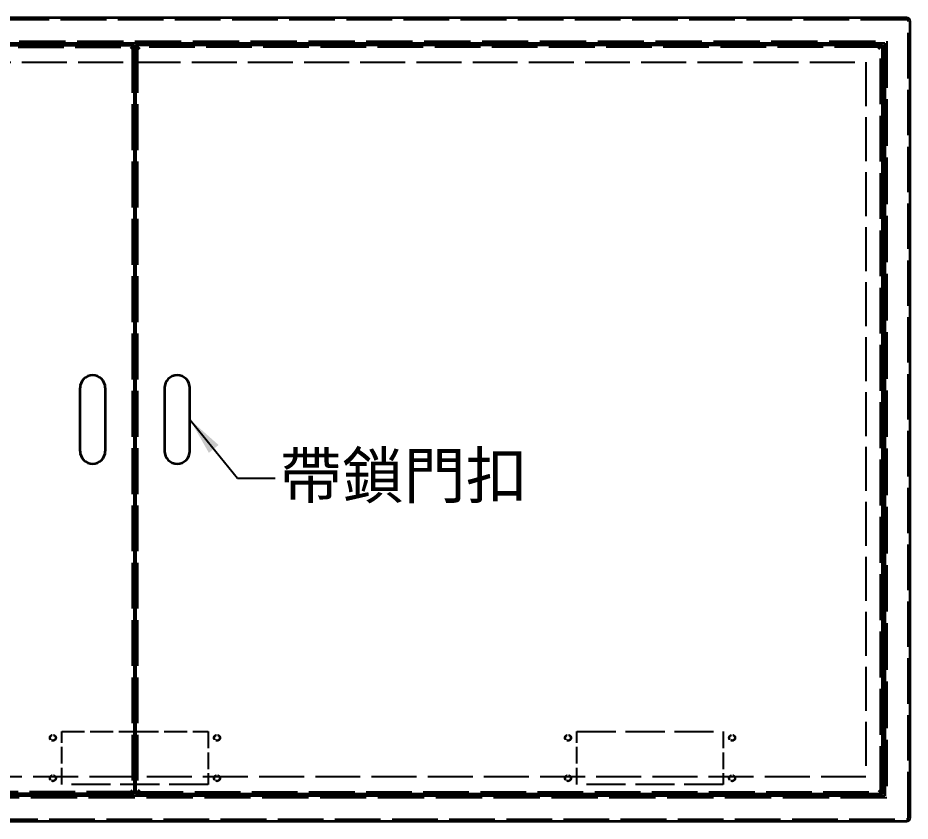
# Model space of a CAD drawing. Header units: millimetres. Extents: x -92 to 3444, y 120 to 2400.
# Drawn here: x 775 to 1481, y 623 to 1259 of the extents above; entities that cross this region are included whole.
import ezdxf

# ---------------------------------------------------------------- set-up
doc = ezdxf.new("R2010")
doc.units = ezdxf.units.MM
doc.header["$LTSCALE"] = 12
doc.linetypes.add('DASHED', pattern=[0.2067, 0.1654, -0.0413])
for name, color, linetype, lineweight in [('可見 (ISO)', 7, 'Continuous', 35), ('符號 (ISO)', 7, 'Continuous', 25), ('隱藏 (ISO)', 7, 'DASHED', 25)]:
    doc.layers.add(name, color=color, linetype=linetype, lineweight=lineweight)
doc.styles.add('註記文字 (JIS)', font='')
doc.styles.get('註記文字 (JIS)').set_extended_font_data('PMingLiU')
doc.dimstyles.new('預設 (JIS)$7', dxfattribs={"dimscale": 12, "dimtxt": 3, "dimasz": 2.5, "dimexe": 1.3, "dimexo": 0.9, "dimgap": 0.3, "dimtad": 0, "dimtoh": 1, "dimrnd": 1e-08, "dimdsep": 46, "dimtxsty": '註記文字 (JIS)', "dimblk": 'Filled-1', "dimcen": 0.09, "dimdle": 10, "dimclrd": 256, "dimclre": 256, "dimclrt": 256, "dimadec": 0, "dimazin": 2, "dimtfac": 0.933333, "dimtmove": 0, "dimatfit": 3, "dimfxl": 0, "dimtolj": 1, "dimlwd": -1, "dimlwe": -1, "dimarcsym": 0})

# ---------------------------------------------------------------- blocks, each defined once
blk = doc.blocks.new('Filled-1')
at = {"color": 0}
for p, q in [((0, 0), (-1, 0.16)), ((-1, 0.16), (-1, -0.16)), ((-1, 0), (0, 0)), ((-1, -0.16), (0, 0))]:
    blk.add_line(p, q, dxfattribs=at)
at = {"color": 0, "flags": 128}
blk.add_lwpolyline([(-1, -0.16), (0, 0)], dxfattribs=at)
at = {"color": 0}
blk.add_solid([(-1, -0.16), (0, 0), (-1, 0.16), (-1, -0.16)], dxfattribs=at)

msp = doc.modelspace()

# ---------------------------------------------------------------- linework, layer by layer
at = {"layer": '可見 (ISO)'}
for p, q in [((1478.373, 1259.079), (256.373, 1259.079)), ((1481.373, 626.079), (1481.373, 1256.079)), ((273.373, 1239.079), (1461.373, 1239.079)), ((275.373, 1237.579), (866.873, 1237.579)), ((866.873, 1237.579), (863.873, 1234.579)), ((866.873, 1237.579), (866.873, 644.579)), ((867.873, 1237.579), (870.873, 1234.579)), ((867.873, 1237.579), (867.873, 644.579)), ((1459.373, 1237.579), (867.873, 1237.579)), ((1456.373, 1234.579), (1459.373, 1237.579)), ((1459.373, 644.579), (1459.373, 1237.579)), ((1461.373, 1239.079), (1461.373, 643.079)), ((866.873, 1224.079), (867.873, 1224.079)), ((823.873, 916.079), (823.873, 966.079)), ((843.873, 966.079), (843.873, 916.079)), ((890.873, 966.079), (890.873, 916.079)), ((910.873, 916.079), (910.873, 966.079)), ((866.873, 694.079), (867.873, 694.079)), ((867.873, 658.079), (866.873, 658.079)), ((866.873, 644.579), (275.373, 644.579)), ((863.873, 647.579), (866.873, 644.579)), ((870.873, 647.579), (867.873, 644.579)), ((867.873, 644.579), (1459.373, 644.579)), ((1456.373, 647.579), (1459.373, 644.579)), ((1461.373, 643.079), (273.373, 643.079)), ((256.373, 623.079), (1478.373, 623.079))]:
    msp.add_line(p, q, dxfattribs=at)
for centre, radius, start, end in [((1478.373, 1256.079), 3, 0, 90), ((833.873, 966.079), 10, 0, 180), ((900.873, 966.079), 10, 0, 180), ((833.873, 916.079), 10, 180, 0), ((900.873, 916.079), 10, 180, 0), ((1478.373, 626.079), 3, 270, 0)]:
    msp.add_arc(centre, radius, start, end, dxfattribs=at)
at = {"layer": '隱藏 (ISO)', "ltscale": 18.246758}
for p, q in [((1478.373, 1257.479), (256.373, 1257.479)), ((256.373, 624.679), (1478.373, 624.679))]:
    msp.add_line(p, q, dxfattribs=at)
at = {"layer": '隱藏 (ISO)', "ltscale": 18.142235}
msp.add_line((1479.773, 626.079), (1479.773, 1256.079), dxfattribs=at)
at = {"layer": '隱藏 (ISO)', "ltscale": 18.470966}
for p, q in [((271.773, 1240.679), (1462.973, 1240.679)), ((1462.973, 641.479), (271.773, 641.479))]:
    msp.add_line(p, q, dxfattribs=at)
at = {"layer": '隱藏 (ISO)', "ltscale": 18.582611}
msp.add_line((1462.973, 1240.679), (1462.973, 641.479), dxfattribs=at)
at = {"layer": '隱藏 (ISO)', "ltscale": 18.244576}
for p, q in [((276.973, 1235.979), (865.273, 1235.979)), ((1457.773, 1235.979), (869.473, 1235.979)), ((865.273, 646.179), (276.973, 646.179)), ((869.473, 646.179), (1457.773, 646.179))]:
    msp.add_line(p, q, dxfattribs=at)
at = {"layer": '隱藏 (ISO)', "ltscale": 18.291094}
for p, q in [((865.273, 1235.979), (865.273, 646.179)), ((869.473, 1235.979), (869.473, 646.179)), ((1457.773, 646.179), (1457.773, 1235.979))]:
    msp.add_line(p, q, dxfattribs=at)
at = {"layer": '隱藏 (ISO)', "ltscale": 17.940655}
for p, q in [((288.373, 1224.079), (866.873, 1224.079)), ((867.873, 1224.079), (1446.373, 1224.079)), ((866.873, 658.079), (288.373, 658.079)), ((1446.373, 658.079), (867.873, 658.079))]:
    msp.add_line(p, q, dxfattribs=at)
at = {"layer": '隱藏 (ISO)', "ltscale": 17.552999}
msp.add_line((1446.373, 1224.079), (1446.373, 658.079), dxfattribs=at)
at = {"layer": '隱藏 (ISO)', "ltscale": 6.666338}
for p, q in [((809.373, 652.079), (809.373, 694.079)), ((925.373, 694.079), (925.373, 652.079)), ((1217.373, 652.079), (1217.373, 694.079)), ((1333.373, 694.079), (1333.373, 652.079))]:
    msp.add_line(p, q, dxfattribs=at)
at = {"layer": '隱藏 (ISO)', "ltscale": 9.126572}
for p, q in [((809.373, 694.079), (866.873, 694.079)), ((867.873, 694.079), (925.373, 694.079))]:
    msp.add_line(p, q, dxfattribs=at)
at = {"layer": '隱藏 (ISO)', "ltscale": 15.588883}
for p, q in [((1217.373, 694.079), (1333.373, 694.079)), ((925.373, 652.079), (809.373, 652.079)), ((1333.373, 652.079), (1217.373, 652.079))]:
    msp.add_line(p, q, dxfattribs=at)
at = {"layer": '隱藏 (ISO)', "ltscale": 0.25386}
for p, q in [((1263.123, 623.079), (1263.123, 624.679)), ((1271.623, 623.079), (1271.623, 624.679))]:
    msp.add_line(p, q, dxfattribs=at)
at = {"layer": '隱藏 (ISO)', "ltscale": 2.493142}
for centre in [(802.373, 689.079), (932.373, 689.079), (1210.373, 689.079), (1340.373, 689.079), (802.373, 657.079), (932.373, 657.079), (1210.373, 657.079), (1340.373, 657.079)]:
    msp.add_circle(centre, 2.5, dxfattribs=at)
at = {"layer": '隱藏 (ISO)', "ltscale": 2.061312}
for centre in [(802.373, 689.079), (932.373, 689.079), (1210.373, 689.079), (1340.373, 689.079), (802.373, 657.079), (932.373, 657.079), (1210.373, 657.079), (1340.373, 657.079)]:
    msp.add_circle(centre, 2.067, dxfattribs=at)
at = {"layer": '隱藏 (ISO)', "ltscale": 0.348954}
for centre, start, end in [((1478.373, 1256.079), 0, 90), ((1478.373, 626.079), 270, 0)]:
    msp.add_arc(centre, 1.4, start, end, dxfattribs=at)

# ---------------------------------------------------------------- texts
at = {"layer": '符號 (ISO)', "insert": (982.094, 894.696), "char_height": 36, "width": 200.34784, "attachment_point": 4, "style": '註記文字 (JIS)'}
msp.add_mtext('{帶鎖門扣}', dxfattribs=at)

# ---------------------------------------------------------------- leaders
at = {"layer": '符號 (ISO)', "annotation_type": 0, "has_hookline": 1, "hookline_direction": 0, "text_width": 156.767}
msp.add_leader([(910.873, 941.079), (948.494, 894.696), (978.494, 894.696)], dimstyle='預設 (JIS)$7', override={"dimtad": 0}, dxfattribs=at)

doc.saveas('drawing.dxf')
